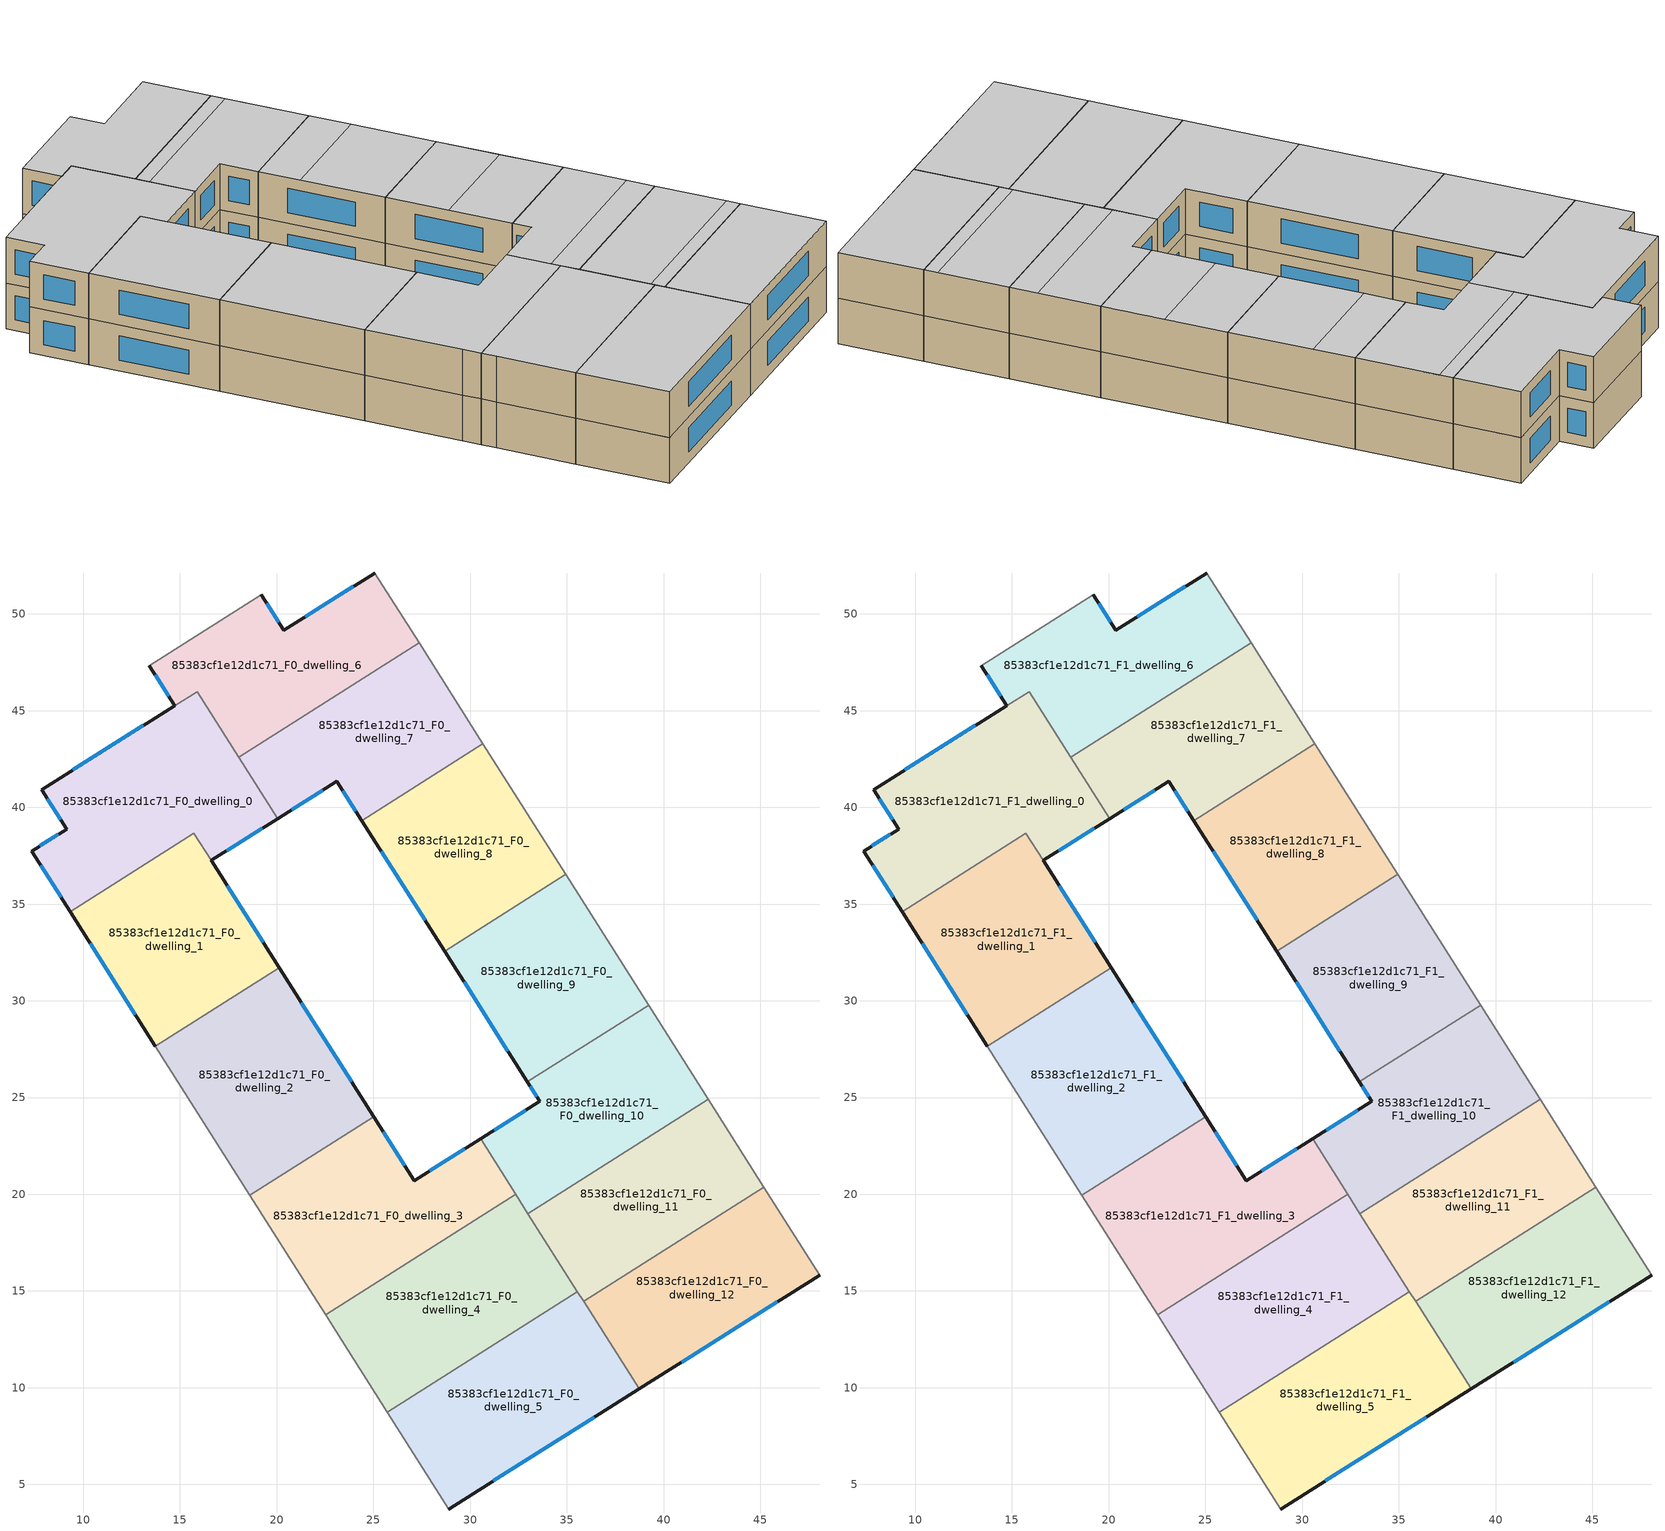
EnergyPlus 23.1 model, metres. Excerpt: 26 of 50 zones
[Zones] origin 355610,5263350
85383cf1e12d1c71_F0_dwelling_0
 floor ground (EU_floor_Construction): 15.89,45.98 20.05,39.42 16.61,37.26 15.72,38.67 9.32,34.62 7.33,37.74 9.14,38.88 7.84,40.92 14.72,45.25 z0
 wall outside (EU_wall_Construction): 14.72,45.25 7.84,40.92 9.14,38.88 7.33,37.74 9.32,34.62 / 16.61,37.26 20.05,39.42 z0:3
 wall to 85383cf1e12d1c71_F0_dwelling_6 (EU_wall_Construction): 15.88,45.98 14.72,45.26 / 18.04,42.59 15.89,45.98 z0:3
 wall to 85383cf1e12d1c71_F0_dwelling_1 (EU_wall_Construction): 15.72,38.67 16.61,37.26 / 9.32,34.62 15.71,38.67 z0:3
 wall to 85383cf1e12d1c71_F0_dwelling_7 (EU_wall_Construction): 20.05,39.42 18.04,42.59 z0:3
 window (EU_Window_Construction): 8.15,40.44 8.84,39.36 / 13.1,44.24 9.46,41.94 / 17.42,37.77 19.24,38.91 / 7.8,37.01 8.85,35.35 / 8.72,38.61 7.76,38.01 z0.7:2.3
85383cf1e12d1c71_F0_dwelling_1
 floor ground (EU_floor_Construction): 15.71,38.67 20.13,31.72 13.72,27.66 9.32,34.62 z0
 wall outside (EU_wall_Construction): 9.32,34.62 13.72,27.66 / 20.13,31.72 16.61,37.26 z0:3
 wall to 85383cf1e12d1c71_F0_dwelling_2 (EU_wall_Construction): 13.72,27.66 20.13,31.72 z0:3
 window (EU_Window_Construction): 10.35,32.98 12.69,29.29 / 19.3,33.02 17.44,35.96 z0.7:2.3
85383cf1e12d1c71_F0_dwelling_10
 floor ground (EU_floor_Construction): 39.23,29.78 42.31,24.91 32.99,19 30.54,22.87 33.6,24.8 32.96,25.81 z0
 wall outside (EU_wall_Construction): 32.96,25.81 33.6,24.8 30.54,22.87 z0:3
 wall to 85383cf1e12d1c71_F0_dwelling_9 (EU_wall_Construction): 39.23,29.78 32.96,25.81 z0:3
 wall adiabatic (EU_wall_Construction): 42.31,24.91 39.23,29.78 z0:3
 wall to 85383cf1e12d1c71_F0_dwelling_11 (EU_wall_Construction): 32.99,19 42.31,24.91 z0:3
 wall to 85383cf1e12d1c71_F0_dwelling_3 (EU_wall_Construction): 30.54,22.87 32.36,20 z0:3
 wall to 85383cf1e12d1c71_F0_dwelling_4 (EU_wall_Construction): 32.36,20 32.99,19 z0:3
 window (EU_Window_Construction): 32.88,24.34 31.26,23.32 / 33.11,25.57 33.45,25.04 z0.7:2.3
85383cf1e12d1c71_F0_dwelling_11
 floor ground (EU_floor_Construction): 42.31,24.91 45.19,20.37 35.86,14.46 32.99,19 z0
 wall adiabatic (EU_wall_Construction): 45.19,20.37 42.31,24.91 z0:3
 wall to 85383cf1e12d1c71_F0_dwelling_12 (EU_wall_Construction): 35.86,14.46 45.19,20.37 z0:3
 wall to 85383cf1e12d1c71_F0_dwelling_4 (EU_wall_Construction): 32.99,19 35.54,14.97 z0:3
 wall to 85383cf1e12d1c71_F0_dwelling_5 (EU_wall_Construction): 35.54,14.97 35.86,14.46 z0:3
85383cf1e12d1c71_F0_dwelling_12
 floor ground (EU_floor_Construction): 45.19,20.37 48.08,15.82 38.73,9.93 35.86,14.46 z0
 wall outside (EU_wall_Construction): 38.73,9.93 48.08,15.82 z0:3
 wall adiabatic (EU_wall_Construction): 48.08,15.82 45.19,20.37 z0:3
 wall to 85383cf1e12d1c71_F0_dwelling_5 (EU_wall_Construction): 35.86,14.46 38.73,9.93 z0:3
 window (EU_Window_Construction): 40.93,11.32 45.88,14.44 z0.7:2.3
85383cf1e12d1c71_F0_dwelling_2
 floor ground (EU_floor_Construction): 20.13,31.72 25.02,24 18.61,19.94 13.72,27.66 z0
 wall outside (EU_wall_Construction): 25.02,24 20.13,31.72 z0:3
 wall to 85383cf1e12d1c71_F0_dwelling_3 (EU_wall_Construction): 18.61,19.94 25.02,24 z0:3
 wall adiabatic (EU_wall_Construction): 13.72,27.66 18.61,19.94 z0:3
 window (EU_Window_Construction): 23.87,25.81 21.27,29.91 z0.7:2.3
85383cf1e12d1c71_F0_dwelling_3
 floor ground (EU_floor_Construction): 30.54,22.87 32.36,20 22.53,13.77 21.89,14.78 18.61,19.94 25.02,24 27.11,20.71 z0
 wall outside (EU_wall_Construction): 30.54,22.87 27.11,20.71 25.02,24 z0:3
 wall to 85383cf1e12d1c71_F0_dwelling_4 (EU_wall_Construction): 22.53,13.77 32.36,20 z0:3
 wall adiabatic (EU_wall_Construction): 18.61,19.94 21.89,14.78 22.53,13.77 z0:3
 window (EU_Window_Construction): 29.73,22.36 27.91,21.22 / 26.62,21.48 25.51,23.23 z0.7:2.3
85383cf1e12d1c71_F0_dwelling_4
 floor ground (EU_floor_Construction): 32.36,20 35.54,14.97 25.71,8.74 23.05,12.94 22.53,13.77 z0
 wall adiabatic (EU_wall_Construction): 22.53,13.77 23.05,12.94 25.71,8.74 z0:3
 wall to 85383cf1e12d1c71_F0_dwelling_5 (EU_wall_Construction): 25.71,8.74 35.54,14.97 z0:3
85383cf1e12d1c71_F0_dwelling_5
 floor ground (EU_floor_Construction): 35.54,14.97 38.73,9.93 28.89,3.73 25.71,8.74 z0
 wall outside (EU_wall_Construction): 28.89,3.73 38.73,9.93 z0:3
 wall adiabatic (EU_wall_Construction): 25.71,8.74 28.89,3.73 z0:3
 window (EU_Window_Construction): 31.2,5.19 36.42,8.48 z0.7:2.3
85383cf1e12d1c71_F0_dwelling_6
 floor ground (EU_floor_Construction): 25.07,52.12 27.36,48.5 18.04,42.59 15.88,45.99 14.72,45.26 13.4,47.33 19.2,50.98 20.37,49.15 z0
 wall outside (EU_wall_Construction): 25.07,52.12 20.37,49.15 19.2,50.98 / 13.4,47.33 14.72,45.26 z0:3
 wall adiabatic (EU_wall_Construction): 27.36,48.5 25.07,52.12 / 19.2,50.98 13.4,47.33 z0:3
 wall to 85383cf1e12d1c71_F0_dwelling_7 (EU_wall_Construction): 18.04,42.59 27.36,48.5 z0:3
 window (EU_Window_Construction): 20.1,49.58 19.48,50.55 / 23.97,51.42 21.48,49.85 / 13.71,46.85 14.41,45.74 z0.7:2.3
85383cf1e12d1c71_F0_dwelling_7
 floor ground (EU_floor_Construction): 27.36,48.5 30.66,43.3 24.39,39.32 23.11,41.35 20.05,39.42 18.04,42.59 z0
 wall outside (EU_wall_Construction): 20.05,39.42 23.11,41.35 24.39,39.32 z0:3
 wall adiabatic (EU_wall_Construction): 30.66,43.3 27.36,48.5 z0:3
 wall to 85383cf1e12d1c71_F0_dwelling_8 (EU_wall_Construction): 24.39,39.32 30.66,43.3 z0:3
 window (EU_Window_Construction): 20.77,39.87 22.39,40.89 / 23.41,40.87 24.09,39.8 z0.7:2.3
85383cf1e12d1c71_F0_dwelling_8
 floor ground (EU_floor_Construction): 30.66,43.3 34.94,36.54 28.68,32.57 24.39,39.32 z0
 wall outside (EU_wall_Construction): 24.39,39.32 28.68,32.57 z0:3
 wall adiabatic (EU_wall_Construction): 34.94,36.54 30.66,43.3 z0:3
 wall to 85383cf1e12d1c71_F0_dwelling_9 (EU_wall_Construction): 28.68,32.57 34.94,36.54 z0:3
 window (EU_Window_Construction): 25.4,37.74 27.67,34.15 z0.7:2.3
85383cf1e12d1c71_F0_dwelling_9
 floor ground (EU_floor_Construction): 34.94,36.54 39.23,29.78 32.96,25.81 28.68,32.57 z0
 wall outside (EU_wall_Construction): 28.68,32.57 32.96,25.81 z0:3
 wall adiabatic (EU_wall_Construction): 39.23,29.78 34.94,36.54 z0:3
 window (EU_Window_Construction): 29.68,30.98 31.95,27.4 z0.7:2.3
85383cf1e12d1c71_F1_dwelling_0
 floor to 85383cf1e12d1c71_F0_dwelling_0 (EU_floor_Construction): 15.89,45.98 20.05,39.42 16.61,37.26 15.72,38.67 9.32,34.62 7.33,37.74 9.14,38.88 7.84,40.92 14.72,45.26 z3
 wall outside (EU_wall_Construction): 14.72,45.25 7.84,40.92 9.14,38.88 7.33,37.74 9.32,34.62 / 16.61,37.26 20.05,39.42 z3:6
 wall to 85383cf1e12d1c71_F1_dwelling_6 (EU_wall_Construction): 15.88,45.98 14.72,45.26 / 18.04,42.59 15.89,45.98 z3:6
 wall to 85383cf1e12d1c71_F1_dwelling_1 (EU_wall_Construction): 15.72,38.67 16.61,37.26 / 9.32,34.62 15.71,38.67 z3:6
 wall to 85383cf1e12d1c71_F1_dwelling_7 (EU_wall_Construction): 20.05,39.42 18.04,42.59 z3:6
 window (EU_Window_Construction): 8.15,40.44 8.84,39.36 / 13.1,44.24 9.46,41.94 / 17.42,37.77 19.24,38.91 / 7.8,37.01 8.85,35.35 / 8.72,38.61 7.76,38.01 z3.7:5.3
 ceiling to 85383cf1e12d1c71_F2_dwelling_0 (EU_floor_Construction): 16.61,37.26 20.05,39.42 15.89,45.98 14.72,45.26 7.84,40.92 9.14,38.88 7.33,37.74 9.32,34.62 15.72,38.67 z6
85383cf1e12d1c71_F1_dwelling_1
 floor to 85383cf1e12d1c71_F0_dwelling_1 (EU_floor_Construction): 15.71,38.67 20.13,31.72 13.72,27.66 9.32,34.62 z3
 wall outside (EU_wall_Construction): 9.32,34.62 13.72,27.66 / 20.13,31.72 16.61,37.26 z3:6
 wall to 85383cf1e12d1c71_F1_dwelling_2 (EU_wall_Construction): 13.72,27.66 20.13,31.72 z3:6
 window (EU_Window_Construction): 10.35,32.98 12.69,29.29 / 19.3,33.02 17.44,35.96 z3.7:5.3
 ceiling to 85383cf1e12d1c71_F2_dwelling_1 (EU_floor_Construction): 20.13,31.72 15.71,38.67 9.32,34.62 13.72,27.66 z6
85383cf1e12d1c71_F1_dwelling_10
 floor to 85383cf1e12d1c71_F0_dwelling_10 (EU_floor_Construction): 39.23,29.78 42.31,24.91 32.99,19 30.54,22.87 33.6,24.8 32.96,25.81 z3
 wall outside (EU_wall_Construction): 32.96,25.81 33.6,24.8 30.54,22.87 z3:6
 wall to 85383cf1e12d1c71_F1_dwelling_9 (EU_wall_Construction): 39.23,29.78 32.96,25.81 z3:6
 wall adiabatic (EU_wall_Construction): 42.31,24.91 39.23,29.78 z3:6
 wall to 85383cf1e12d1c71_F1_dwelling_11 (EU_wall_Construction): 32.99,19 42.31,24.91 z3:6
 wall to 85383cf1e12d1c71_F1_dwelling_3 (EU_wall_Construction): 30.54,22.87 32.36,20 z3:6
 wall to 85383cf1e12d1c71_F1_dwelling_4 (EU_wall_Construction): 32.36,20 32.99,19 z3:6
 window (EU_Window_Construction): 32.88,24.34 31.26,23.32 / 33.11,25.57 33.45,25.04 z3.7:5.3
 ceiling to 85383cf1e12d1c71_F2_dwelling_9 (EU_floor_Construction): 41.35,26.43 39.23,29.78 32.96,25.81 33.6,24.8 30.54,22.87 32.03,20.51 z6
 ceiling to 85383cf1e12d1c71_F2_dwelling_10 (EU_floor_Construction): 42.31,24.91 41.35,26.43 32.03,20.51 32.99,19 z6
85383cf1e12d1c71_F1_dwelling_11
 floor to 85383cf1e12d1c71_F0_dwelling_11 (EU_floor_Construction): 42.31,24.91 45.19,20.37 35.86,14.46 32.99,19 z3
 wall adiabatic (EU_wall_Construction): 45.19,20.37 42.31,24.91 z3:6
 wall to 85383cf1e12d1c71_F1_dwelling_12 (EU_wall_Construction): 35.86,14.46 45.19,20.37 z3:6
 wall to 85383cf1e12d1c71_F1_dwelling_4 (EU_wall_Construction): 32.99,19 35.54,14.97 z3:6
 wall to 85383cf1e12d1c71_F1_dwelling_5 (EU_wall_Construction): 35.54,14.97 35.86,14.46 z3:6
 ceiling to 85383cf1e12d1c71_F2_dwelling_10 (EU_floor_Construction): 44.71,21.13 42.31,24.91 32.99,19 35.38,15.22 z6
 ceiling to 85383cf1e12d1c71_F2_dwelling_11 (EU_floor_Construction): 45.19,20.37 44.71,21.13 35.38,15.22 35.86,14.46 z6
85383cf1e12d1c71_F1_dwelling_12
 floor to 85383cf1e12d1c71_F0_dwelling_12 (EU_floor_Construction): 45.19,20.37 48.08,15.82 38.73,9.93 35.86,14.46 z3
 wall outside (EU_wall_Construction): 38.73,9.93 48.08,15.82 z3:6
 wall adiabatic (EU_wall_Construction): 48.08,15.82 45.19,20.37 z3:6
 wall to 85383cf1e12d1c71_F1_dwelling_5 (EU_wall_Construction): 35.86,14.46 38.73,9.93 z3:6
 window (EU_Window_Construction): 40.93,11.32 45.88,14.44 z3.7:5.3
 ceiling to 85383cf1e12d1c71_F2_dwelling_11 (EU_floor_Construction): 48.08,15.82 45.19,20.37 35.86,14.46 38.73,9.93 z6
85383cf1e12d1c71_F1_dwelling_2
 floor to 85383cf1e12d1c71_F0_dwelling_2 (EU_floor_Construction): 20.13,31.72 25.02,24 18.61,19.94 13.72,27.66 z3
 wall outside (EU_wall_Construction): 25.02,24 20.13,31.72 z3:6
 wall to 85383cf1e12d1c71_F1_dwelling_3 (EU_wall_Construction): 18.61,19.94 25.02,24 z3:6
 wall adiabatic (EU_wall_Construction): 13.72,27.66 18.61,19.94 z3:6
 window (EU_Window_Construction): 23.87,25.81 21.27,29.91 z3.7:5.3
 ceiling to 85383cf1e12d1c71_F2_dwelling_2 (EU_floor_Construction): 25.02,24 20.13,31.72 13.72,27.66 18.61,19.94 z6
85383cf1e12d1c71_F1_dwelling_3
 floor to 85383cf1e12d1c71_F0_dwelling_3 (EU_floor_Construction): 30.54,22.87 32.36,20 22.53,13.77 21.89,14.78 18.61,19.94 25.02,24 27.11,20.71 z3
 wall outside (EU_wall_Construction): 30.54,22.87 27.11,20.71 25.02,24 z3:6
 wall to 85383cf1e12d1c71_F1_dwelling_4 (EU_wall_Construction): 22.53,13.77 32.36,20 z3:6
 wall adiabatic (EU_wall_Construction): 18.61,19.94 21.89,14.78 22.53,13.77 z3:6
 window (EU_Window_Construction): 29.73,22.36 27.91,21.22 / 26.62,21.48 25.51,23.23 z3.7:5.3
 ceiling to 85383cf1e12d1c71_F2_dwelling_3 (EU_floor_Construction): 32.36,20 30.54,22.87 27.11,20.71 25.02,24 18.61,19.94 21.89,14.78 22.53,13.77 z6
85383cf1e12d1c71_F1_dwelling_4
 floor to 85383cf1e12d1c71_F0_dwelling_4 (EU_floor_Construction): 32.36,20 35.54,14.97 25.71,8.74 23.05,12.94 22.53,13.77 z3
 wall adiabatic (EU_wall_Construction): 22.53,13.77 23.05,12.94 25.71,8.74 z3:6
 wall to 85383cf1e12d1c71_F1_dwelling_5 (EU_wall_Construction): 25.71,8.74 35.54,14.97 z3:6
 ceiling to 85383cf1e12d1c71_F2_dwelling_4 (EU_floor_Construction): 35.54,14.97 32.36,20 22.53,13.77 23.05,12.94 25.71,8.74 z6
85383cf1e12d1c71_F1_dwelling_5
 floor to 85383cf1e12d1c71_F0_dwelling_5 (EU_floor_Construction): 35.54,14.97 38.73,9.93 28.89,3.73 25.71,8.74 z3
 wall outside (EU_wall_Construction): 28.89,3.73 38.73,9.93 z3:6
 wall adiabatic (EU_wall_Construction): 25.71,8.74 28.89,3.73 z3:6
 window (EU_Window_Construction): 31.2,5.19 36.42,8.48 z3.7:5.3
 ceiling to 85383cf1e12d1c71_F2_dwelling_5 (EU_floor_Construction): 38.73,9.93 35.54,14.97 25.71,8.74 28.89,3.73 z6
85383cf1e12d1c71_F1_dwelling_6
 floor to 85383cf1e12d1c71_F0_dwelling_6 (EU_floor_Construction): 25.07,52.12 27.36,48.5 18.04,42.59 15.88,45.99 14.72,45.26 13.4,47.33 19.2,50.98 20.37,49.15 z3
 wall outside (EU_wall_Construction): 25.07,52.12 20.37,49.15 19.2,50.98 / 13.4,47.33 14.72,45.26 z3:6
 wall adiabatic (EU_wall_Construction): 27.36,48.5 25.07,52.12 / 19.2,50.98 13.4,47.33 z3:6
 wall to 85383cf1e12d1c71_F1_dwelling_7 (EU_wall_Construction): 18.04,42.59 27.36,48.5 z3:6
 window (EU_Window_Construction): 20.1,49.58 19.48,50.55 / 23.97,51.42 21.48,49.85 / 13.71,46.85 14.41,45.74 z3.7:5.3
 ceiling to 85383cf1e12d1c71_F2_dwelling_6 (EU_floor_Construction): 27.36,48.5 25.07,52.12 20.37,49.15 19.2,50.98 13.4,47.33 14.72,45.26 15.88,45.99 18.04,42.59 z6
85383cf1e12d1c71_F1_dwelling_7
 floor to 85383cf1e12d1c71_F0_dwelling_7 (EU_floor_Construction): 27.36,48.5 30.66,43.3 24.39,39.32 23.11,41.35 20.05,39.42 18.04,42.59 z3
 wall outside (EU_wall_Construction): 20.05,39.42 23.11,41.35 24.39,39.32 z3:6
 wall adiabatic (EU_wall_Construction): 30.66,43.3 27.36,48.5 z3:6
 wall to 85383cf1e12d1c71_F1_dwelling_8 (EU_wall_Construction): 24.39,39.32 30.66,43.3 z3:6
 window (EU_Window_Construction): 20.77,39.87 22.39,40.89 / 23.41,40.87 24.09,39.8 z3.7:5.3
 ceiling to 85383cf1e12d1c71_F2_dwelling_7 (EU_floor_Construction): 30.66,43.3 27.84,47.74 18.52,41.83 20.05,39.42 23.11,41.35 24.39,39.32 z6
 ceiling to 85383cf1e12d1c71_F2_dwelling_6 (EU_floor_Construction): 27.84,47.74 27.36,48.5 18.04,42.59 18.52,41.83 z6
85383cf1e12d1c71_F1_dwelling_8
 floor to 85383cf1e12d1c71_F0_dwelling_8 (EU_floor_Construction): 30.66,43.3 34.94,36.54 28.68,32.57 24.39,39.32 z3
 wall outside (EU_wall_Construction): 24.39,39.32 28.68,32.57 z3:6
 wall adiabatic (EU_wall_Construction): 34.94,36.54 30.66,43.3 z3:6
 wall to 85383cf1e12d1c71_F1_dwelling_9 (EU_wall_Construction): 28.68,32.57 34.94,36.54 z3:6
 window (EU_Window_Construction): 25.4,37.74 27.67,34.15 z3.7:5.3
 ceiling adiabatic (EU_roof_Construction): 34.94,36.54 32.09,41.04 25.82,37.07 28.68,32.57 z6
 ceiling to 85383cf1e12d1c71_F2_dwelling_7 (EU_floor_Construction): 32.09,41.04 30.66,43.3 24.39,39.32 25.82,37.07 z6
85383cf1e12d1c71_F1_dwelling_9
 floor to 85383cf1e12d1c71_F0_dwelling_9 (EU_floor_Construction): 34.94,36.54 39.23,29.78 32.96,25.81 28.68,32.57 z3
 wall outside (EU_wall_Construction): 28.68,32.57 32.96,25.81 z3:6
 wall adiabatic (EU_wall_Construction): 39.23,29.78 34.94,36.54 z3:6
 window (EU_Window_Construction): 29.68,30.98 31.95,27.4 z3.7:5.3
 ceiling to 85383cf1e12d1c71_F2_dwelling_9 (EU_floor_Construction): 39.23,29.78 37.08,33.16 30.82,29.19 32.96,25.81 z6
 ceiling to 85383cf1e12d1c71_F2_dwelling_8 (EU_floor_Construction): 37.08,33.16 34.94,36.54 28.68,32.57 30.82,29.19 z6
[Building]
EU S2 Campaign: North Axis=0; Terrain=City; Solar Distribution=FullExterior
[Site:Location]
Budapest.Ferenc.Liszt.Intl.AP: Latitude=47.437; Longitude=19.256; Time Zone=1; Elevation=185
[SizingPeriod:WeatherFileDays]
AnnualSizingPeriod: Begin Month=1; Begin Day of Month=1; End Month=12; End Day of Month=31; Day of Week for Start Day=Monday; Use Weather File Daylight Saving Period=No; Use Weather File Rain and Snow Indicators=No
[MATERIAL]
EU_InternalMass_Material: Roughness=MediumRough; Thickness=0.1; Conductivity=1; Density=1800; Specific Heat=900; Thermal Absorptance=0.9; Solar Absorptance=0.7; Visible Absorptance=0.7
[MATERIAL:NOMASS] Roughness=MediumRough; Thermal Absorptance=0.9; Solar Absorptance=0.7; Visible Absorptance=0.7
Name | Thermal Resistance
EU_wall_NoMass | 0.832559
EU_roof_NoMass | 1.39638
EU_floor_NoMass | 0.872794
[WINDOWMATERIAL:SIMPLEGLAZINGSYSTEM]
EU_Window_SimpleGlazing: UFactor=2.79869; Solar Heat Gain Coefficient=0.75; Visible Transmittance=0.75
[CONSTRUCTION]
EU_wall_Construction: EU_wall_NoMass
EU_roof_Construction: EU_roof_NoMass
EU_floor_Construction: EU_floor_NoMass
EU_Window_Construction: EU_Window_SimpleGlazing
EU_InternalMass_Construction: EU_InternalMass_Material
[ZONE] Type=1; Multiplier=1; Ceiling Height=autocalculate; Floor Area=autocalculate; Part of Total Floor Area=Yes
Name | Volume
85383cf1e12d1c71_F0_dwelling_0 | 218.035
85383cf1e12d1c71_F1_dwelling_0 | 218.041
85383cf1e12d1c71_F0_dwelling_1; 85383cf1e12d1c71_F1_dwelling_1 | 187.166
85383cf1e12d1c71_F0_dwelling_10; 85383cf1e12d1c71_F1_dwelling_10 | 178.03
85383cf1e12d1c71_F0_dwelling_11; 85383cf1e12d1c71_F1_dwelling_11 | 178.051
85383cf1e12d1c71_F0_dwelling_12; 85383cf1e12d1c71_F1_dwelling_12 | 178.031
85383cf1e12d1c71_F0_dwelling_2; 85383cf1e12d1c71_F1_dwelling_2 | 207.717
85383cf1e12d1c71_F0_dwelling_3; 85383cf1e12d1c71_F1_dwelling_3 | 207.707
85383cf1e12d1c71_F0_dwelling_4; 85383cf1e12d1c71_F1_dwelling_4 | 207.715
85383cf1e12d1c71_F0_dwelling_5; 85383cf1e12d1c71_F1_dwelling_5 | 207.719
85383cf1e12d1c71_F0_dwelling_6; 85383cf1e12d1c71_F1_dwelling_6 | 188.18
85383cf1e12d1c71_F0_dwelling_7; 85383cf1e12d1c71_F1_dwelling_7 | 178.035
85383cf1e12d1c71_F0_dwelling_8; 85383cf1e12d1c71_F1_dwelling_8 | 178.059
85383cf1e12d1c71_F0_dwelling_9; 85383cf1e12d1c71_F1_dwelling_9 | 178.056
[INTERNALMASS] Construction=EU_InternalMass_Construction
Name | Zone or ZoneList | Surface Area
85383cf1e12d1c71_F0_dwelling_0_EU_InternalMass | 85383cf1e12d1c71_F0_dwelling_0 | 72.6815
85383cf1e12d1c71_F0_dwelling_1_EU_InternalMass | 85383cf1e12d1c71_F0_dwelling_1 | 62.4118
85383cf1e12d1c71_F0_dwelling_2_EU_InternalMass | 85383cf1e12d1c71_F0_dwelling_2 | 69.2391
85383cf1e12d1c71_F0_dwelling_3_EU_InternalMass | 85383cf1e12d1c71_F0_dwelling_3 | 69.2359
85383cf1e12d1c71_F0_dwelling_4_EU_InternalMass | 85383cf1e12d1c71_F0_dwelling_4 | 69.2384
85383cf1e12d1c71_F0_dwelling_5_EU_InternalMass | 85383cf1e12d1c71_F0_dwelling_5 | 69.2394
85383cf1e12d1c71_F0_dwelling_6_EU_InternalMass | 85383cf1e12d1c71_F0_dwelling_6 | 62.7293
85383cf1e12d1c71_F0_dwelling_7_EU_InternalMass | 85383cf1e12d1c71_F0_dwelling_7 | 59.3449
85383cf1e12d1c71_F0_dwelling_8_EU_InternalMass | 85383cf1e12d1c71_F0_dwelling_8 | 59.3531
85383cf1e12d1c71_F0_dwelling_9_EU_InternalMass | 85383cf1e12d1c71_F0_dwelling_9 | 59.3519
85383cf1e12d1c71_F0_dwelling_10_EU_InternalMass | 85383cf1e12d1c71_F0_dwelling_10 | 59.3432
85383cf1e12d1c71_F0_dwelling_11_EU_InternalMass | 85383cf1e12d1c71_F0_dwelling_11 | 59.3505
85383cf1e12d1c71_F0_dwelling_12_EU_InternalMass | 85383cf1e12d1c71_F0_dwelling_12 | 59.3437
85383cf1e12d1c71_F1_dwelling_0_EU_InternalMass | 85383cf1e12d1c71_F1_dwelling_0 | 72.6815
85383cf1e12d1c71_F1_dwelling_1_EU_InternalMass | 85383cf1e12d1c71_F1_dwelling_1 | 62.4118
85383cf1e12d1c71_F1_dwelling_2_EU_InternalMass | 85383cf1e12d1c71_F1_dwelling_2 | 69.2391
85383cf1e12d1c71_F1_dwelling_3_EU_InternalMass | 85383cf1e12d1c71_F1_dwelling_3 | 69.2359
85383cf1e12d1c71_F1_dwelling_4_EU_InternalMass | 85383cf1e12d1c71_F1_dwelling_4 | 69.2384
85383cf1e12d1c71_F1_dwelling_5_EU_InternalMass | 85383cf1e12d1c71_F1_dwelling_5 | 69.2394
85383cf1e12d1c71_F1_dwelling_6_EU_InternalMass | 85383cf1e12d1c71_F1_dwelling_6 | 62.7293
85383cf1e12d1c71_F1_dwelling_7_EU_InternalMass | 85383cf1e12d1c71_F1_dwelling_7 | 59.3449
85383cf1e12d1c71_F1_dwelling_8_EU_InternalMass | 85383cf1e12d1c71_F1_dwelling_8 | 59.3531
85383cf1e12d1c71_F1_dwelling_9_EU_InternalMass | 85383cf1e12d1c71_F1_dwelling_9 | 59.3519
85383cf1e12d1c71_F1_dwelling_10_EU_InternalMass | 85383cf1e12d1c71_F1_dwelling_10 | 59.3432
85383cf1e12d1c71_F1_dwelling_11_EU_InternalMass | 85383cf1e12d1c71_F1_dwelling_11 | 59.3505
85383cf1e12d1c71_F1_dwelling_12_EU_InternalMass | 85383cf1e12d1c71_F1_dwelling_12 | 59.3437
[OTHEREQUIPMENT] Fuel Type=Electricity; Design Level Calculation Method=Watts/Area; Power per Zone Floor Area=1; Fraction Latent=0; Fraction Radiant=0; Fraction Lost=0; Carbon Dioxide Generation Rate=0; EndUse Subcategory=EU_Step8_InternalGains
Name | Zone or ZoneList or Space or SpaceList | Schedule
EU_Step8_InternalGain_85383cf1e12d1c71_F0_dwelling_0_f000 | 85383cf1e12d1c71_F0_dwelling_0 | EU_Step8_GainSchedule_85383cf1e12d1c71_F0_dwelling_0_f000
EU_Step8_InternalGain_85383cf1e12d1c71_F0_dwelling_1_f000 | 85383cf1e12d1c71_F0_dwelling_1 | EU_Step8_GainSchedule_85383cf1e12d1c71_F0_dwelling_1_f000
EU_Step8_InternalGain_85383cf1e12d1c71_F0_dwelling_2_f000 | 85383cf1e12d1c71_F0_dwelling_2 | EU_Step8_GainSchedule_85383cf1e12d1c71_F0_dwelling_2_f000
EU_Step8_InternalGain_85383cf1e12d1c71_F0_dwelling_3_f000 | 85383cf1e12d1c71_F0_dwelling_3 | EU_Step8_GainSchedule_85383cf1e12d1c71_F0_dwelling_3_f000
EU_Step8_InternalGain_85383cf1e12d1c71_F0_dwelling_4_f000 | 85383cf1e12d1c71_F0_dwelling_4 | EU_Step8_GainSchedule_85383cf1e12d1c71_F0_dwelling_4_f000
EU_Step8_InternalGain_85383cf1e12d1c71_F0_dwelling_5_f000 | 85383cf1e12d1c71_F0_dwelling_5 | EU_Step8_GainSchedule_85383cf1e12d1c71_F0_dwelling_5_f000
EU_Step8_InternalGain_85383cf1e12d1c71_F0_dwelling_6_f000 | 85383cf1e12d1c71_F0_dwelling_6 | EU_Step8_GainSchedule_85383cf1e12d1c71_F0_dwelling_6_f000
EU_Step8_InternalGain_85383cf1e12d1c71_F0_dwelling_7_f000 | 85383cf1e12d1c71_F0_dwelling_7 | EU_Step8_GainSchedule_85383cf1e12d1c71_F0_dwelling_7_f000
EU_Step8_InternalGain_85383cf1e12d1c71_F0_dwelling_8_f000 | 85383cf1e12d1c71_F0_dwelling_8 | EU_Step8_GainSchedule_85383cf1e12d1c71_F0_dwelling_8_f000
EU_Step8_InternalGain_85383cf1e12d1c71_F0_dwelling_9_f000 | 85383cf1e12d1c71_F0_dwelling_9 | EU_Step8_GainSchedule_85383cf1e12d1c71_F0_dwelling_9_f000
EU_Step8_InternalGain_85383cf1e12d1c71_F0_dwelling_10_f000 | 85383cf1e12d1c71_F0_dwelling_10 | EU_Step8_GainSchedule_85383cf1e12d1c71_F0_dwelling_10_f000
EU_Step8_InternalGain_85383cf1e12d1c71_F0_dwelling_11_f000 | 85383cf1e12d1c71_F0_dwelling_11 | EU_Step8_GainSchedule_85383cf1e12d1c71_F0_dwelling_11_f000
EU_Step8_InternalGain_85383cf1e12d1c71_F0_dwelling_12_f000 | 85383cf1e12d1c71_F0_dwelling_12 | EU_Step8_GainSchedule_85383cf1e12d1c71_F0_dwelling_12_f000
EU_Step8_InternalGain_85383cf1e12d1c71_F1_dwelling_0_f000 | 85383cf1e12d1c71_F1_dwelling_0 | EU_Step8_GainSchedule_85383cf1e12d1c71_F1_dwelling_0_f000
EU_Step8_InternalGain_85383cf1e12d1c71_F1_dwelling_1_f000 | 85383cf1e12d1c71_F1_dwelling_1 | EU_Step8_GainSchedule_85383cf1e12d1c71_F1_dwelling_1_f000
EU_Step8_InternalGain_85383cf1e12d1c71_F1_dwelling_2_f000 | 85383cf1e12d1c71_F1_dwelling_2 | EU_Step8_GainSchedule_85383cf1e12d1c71_F1_dwelling_2_f000
EU_Step8_InternalGain_85383cf1e12d1c71_F1_dwelling_3_f000 | 85383cf1e12d1c71_F1_dwelling_3 | EU_Step8_GainSchedule_85383cf1e12d1c71_F1_dwelling_3_f000
EU_Step8_InternalGain_85383cf1e12d1c71_F1_dwelling_4_f000 | 85383cf1e12d1c71_F1_dwelling_4 | EU_Step8_GainSchedule_85383cf1e12d1c71_F1_dwelling_4_f000
EU_Step8_InternalGain_85383cf1e12d1c71_F1_dwelling_5_f000 | 85383cf1e12d1c71_F1_dwelling_5 | EU_Step8_GainSchedule_85383cf1e12d1c71_F1_dwelling_5_f000
EU_Step8_InternalGain_85383cf1e12d1c71_F1_dwelling_6_f000 | 85383cf1e12d1c71_F1_dwelling_6 | EU_Step8_GainSchedule_85383cf1e12d1c71_F1_dwelling_6_f000
EU_Step8_InternalGain_85383cf1e12d1c71_F1_dwelling_7_f000 | 85383cf1e12d1c71_F1_dwelling_7 | EU_Step8_GainSchedule_85383cf1e12d1c71_F1_dwelling_7_f000
EU_Step8_InternalGain_85383cf1e12d1c71_F1_dwelling_8_f000 | 85383cf1e12d1c71_F1_dwelling_8 | EU_Step8_GainSchedule_85383cf1e12d1c71_F1_dwelling_8_f000
EU_Step8_InternalGain_85383cf1e12d1c71_F1_dwelling_9_f000 | 85383cf1e12d1c71_F1_dwelling_9 | EU_Step8_GainSchedule_85383cf1e12d1c71_F1_dwelling_9_f000
EU_Step8_InternalGain_85383cf1e12d1c71_F1_dwelling_10_f000 | 85383cf1e12d1c71_F1_dwelling_10 | EU_Step8_GainSchedule_85383cf1e12d1c71_F1_dwelling_10_f000
EU_Step8_InternalGain_85383cf1e12d1c71_F1_dwelling_11_f000 | 85383cf1e12d1c71_F1_dwelling_11 | EU_Step8_GainSchedule_85383cf1e12d1c71_F1_dwelling_11_f000
EU_Step8_InternalGain_85383cf1e12d1c71_F1_dwelling_12_f000 | 85383cf1e12d1c71_F1_dwelling_12 | EU_Step8_GainSchedule_85383cf1e12d1c71_F1_dwelling_12_f000
[ZONEVENTILATION:DESIGNFLOWRATE] Schedule=EU_AlwaysOn; Design Flow Rate Calculation Method=AirChanges/Hour; Air Changes per Hour=0.475469; Ventilation Type=Natural; Fan Pressure Rise=0; Fan Total Efficiency=1; Constant Term Coefficient=1; Temperature Term Coefficient=0; Velocity Term Coefficient=0; Velocity Squared Term Coefficient=0; Minimum Indoor Temperature=-100; Maximum Indoor Temperature=100; Delta Temperature=-100; Minimum Outdoor Temperature=-100; Maximum Outdoor Temperature=100; Maximum Wind Speed=40
Name | Zone or ZoneList or Space or SpaceList
EU_ConstantAir_85383cf1e12d1c71_F0_dwelling_0 | 85383cf1e12d1c71_F0_dwelling_0
EU_ConstantAir_85383cf1e12d1c71_F0_dwelling_1 | 85383cf1e12d1c71_F0_dwelling_1
EU_ConstantAir_85383cf1e12d1c71_F0_dwelling_2 | 85383cf1e12d1c71_F0_dwelling_2
EU_ConstantAir_85383cf1e12d1c71_F0_dwelling_3 | 85383cf1e12d1c71_F0_dwelling_3
EU_ConstantAir_85383cf1e12d1c71_F0_dwelling_4 | 85383cf1e12d1c71_F0_dwelling_4
EU_ConstantAir_85383cf1e12d1c71_F0_dwelling_5 | 85383cf1e12d1c71_F0_dwelling_5
EU_ConstantAir_85383cf1e12d1c71_F0_dwelling_6 | 85383cf1e12d1c71_F0_dwelling_6
EU_ConstantAir_85383cf1e12d1c71_F0_dwelling_7 | 85383cf1e12d1c71_F0_dwelling_7
EU_ConstantAir_85383cf1e12d1c71_F0_dwelling_8 | 85383cf1e12d1c71_F0_dwelling_8
EU_ConstantAir_85383cf1e12d1c71_F0_dwelling_9 | 85383cf1e12d1c71_F0_dwelling_9
EU_ConstantAir_85383cf1e12d1c71_F0_dwelling_10 | 85383cf1e12d1c71_F0_dwelling_10
EU_ConstantAir_85383cf1e12d1c71_F0_dwelling_11 | 85383cf1e12d1c71_F0_dwelling_11
EU_ConstantAir_85383cf1e12d1c71_F0_dwelling_12 | 85383cf1e12d1c71_F0_dwelling_12
EU_ConstantAir_85383cf1e12d1c71_F1_dwelling_0 | 85383cf1e12d1c71_F1_dwelling_0
EU_ConstantAir_85383cf1e12d1c71_F1_dwelling_1 | 85383cf1e12d1c71_F1_dwelling_1
EU_ConstantAir_85383cf1e12d1c71_F1_dwelling_2 | 85383cf1e12d1c71_F1_dwelling_2
EU_ConstantAir_85383cf1e12d1c71_F1_dwelling_3 | 85383cf1e12d1c71_F1_dwelling_3
EU_ConstantAir_85383cf1e12d1c71_F1_dwelling_4 | 85383cf1e12d1c71_F1_dwelling_4
EU_ConstantAir_85383cf1e12d1c71_F1_dwelling_5 | 85383cf1e12d1c71_F1_dwelling_5
EU_ConstantAir_85383cf1e12d1c71_F1_dwelling_6 | 85383cf1e12d1c71_F1_dwelling_6
EU_ConstantAir_85383cf1e12d1c71_F1_dwelling_7 | 85383cf1e12d1c71_F1_dwelling_7
EU_ConstantAir_85383cf1e12d1c71_F1_dwelling_8 | 85383cf1e12d1c71_F1_dwelling_8
EU_ConstantAir_85383cf1e12d1c71_F1_dwelling_9 | 85383cf1e12d1c71_F1_dwelling_9
EU_ConstantAir_85383cf1e12d1c71_F1_dwelling_10 | 85383cf1e12d1c71_F1_dwelling_10
EU_ConstantAir_85383cf1e12d1c71_F1_dwelling_11 | 85383cf1e12d1c71_F1_dwelling_11
EU_ConstantAir_85383cf1e12d1c71_F1_dwelling_12 | 85383cf1e12d1c71_F1_dwelling_12
[HVACTEMPLATE:THERMOSTAT] Constant Heating Setpoint=20; Constant Cooling Setpoint=50
EU_HeatOnly_85383cf1e12d1c71_F0_dwelling_0; EU_HeatOnly_85383cf1e12d1c71_F0_dwelling_1; EU_HeatOnly_85383cf1e12d1c71_F0_dwelling_2; EU_HeatOnly_85383cf1e12d1c71_F0_dwelling_3; EU_HeatOnly_85383cf1e12d1c71_F0_dwelling_4; EU_HeatOnly_85383cf1e12d1c71_F0_dwelling_5; EU_HeatOnly_85383cf1e12d1c71_F0_dwelling_6; EU_HeatOnly_85383cf1e12d1c71_F0_dwelling_7; EU_HeatOnly_85383cf1e12d1c71_F0_dwelling_8; EU_HeatOnly_85383cf1e12d1c71_F0_dwelling_9; EU_HeatOnly_85383cf1e12d1c71_F0_dwelling_10; EU_HeatOnly_85383cf1e12d1c71_F0_dwelling_11; EU_HeatOnly_85383cf1e12d1c71_F0_dwelling_12; EU_HeatOnly_85383cf1e12d1c71_F1_dwelling_0; EU_HeatOnly_85383cf1e12d1c71_F1_dwelling_1; EU_HeatOnly_85383cf1e12d1c71_F1_dwelling_2; EU_HeatOnly_85383cf1e12d1c71_F1_dwelling_3; EU_HeatOnly_85383cf1e12d1c71_F1_dwelling_4; EU_HeatOnly_85383cf1e12d1c71_F1_dwelling_5; EU_HeatOnly_85383cf1e12d1c71_F1_dwelling_6; EU_HeatOnly_85383cf1e12d1c71_F1_dwelling_7; EU_HeatOnly_85383cf1e12d1c71_F1_dwelling_8; EU_HeatOnly_85383cf1e12d1c71_F1_dwelling_9; EU_HeatOnly_85383cf1e12d1c71_F1_dwelling_10; EU_HeatOnly_85383cf1e12d1c71_F1_dwelling_11; EU_HeatOnly_85383cf1e12d1c71_F1_dwelling_12; EU_HeatOnly_85383cf1e12d1c71_F2_dwelling_0; EU_HeatOnly_85383cf1e12d1c71_F2_dwelling_1; EU_HeatOnly_85383cf1e12d1c71_F2_dwelling_2; EU_HeatOnly_85383cf1e12d1c71_F2_dwelling_3; EU_HeatOnly_85383cf1e12d1c71_F2_dwelling_4; EU_HeatOnly_85383cf1e12d1c71_F2_dwelling_5; EU_HeatOnly_85383cf1e12d1c71_F2_dwelling_6; EU_HeatOnly_85383cf1e12d1c71_F2_dwelling_7; EU_HeatOnly_85383cf1e12d1c71_F2_dwelling_8; EU_HeatOnly_85383cf1e12d1c71_F2_dwelling_9; EU_HeatOnly_85383cf1e12d1c71_F2_dwelling_10; EU_HeatOnly_85383cf1e12d1c71_F2_dwelling_11; EU_HeatOnly_85383cf1e12d1c71_F3_dwelling_0; EU_HeatOnly_85383cf1e12d1c71_F3_dwelling_1; EU_HeatOnly_85383cf1e12d1c71_F3_dwelling_2; EU_HeatOnly_85383cf1e12d1c71_F3_dwelling_3; EU_HeatOnly_85383cf1e12d1c71_F3_dwelling_4; EU_HeatOnly_85383cf1e12d1c71_F3_dwelling_5; EU_HeatOnly_85383cf1e12d1c71_F3_dwelling_6; EU_HeatOnly_85383cf1e12d1c71_F3_dwelling_7; EU_HeatOnly_85383cf1e12d1c71_F3_dwelling_8; EU_HeatOnly_85383cf1e12d1c71_F3_dwelling_9; EU_HeatOnly_85383cf1e12d1c71_F3_dwelling_10; EU_HeatOnly_85383cf1e12d1c71_F3_dwelling_11
[HVACTEMPLATE:ZONE:IDEALLOADSAIRSYSTEM] System Availability Schedule=EU_AlwaysOn; Maximum Heating Supply Air Temperature=50; Minimum Cooling Supply Air Temperature=13; Maximum Heating Supply Air Humidity Ratio=0.0156; Minimum Cooling Supply Air Humidity Ratio=0.0077; Heating Limit=NoLimit; Cooling Limit=NoLimit; Heating Availability Schedule=EU_AlwaysOn; Cooling Availability Schedule=EU_CoolingOff; Dehumidification Control Type=ConstantSensibleHeatRatio; Cooling Sensible Heat Ratio=0.7; Dehumidification Setpoint=60; Humidification Control Type=None; Humidification Setpoint=30; Outdoor Air Method=None; Outdoor Air Flow Rate per Person=0.00944; Outdoor Air Flow Rate per Zone Floor Area=0; Outdoor Air Flow Rate per Zone=0; Demand Controlled Ventilation Type=None; Outdoor Air Economizer Type=NoEconomizer; Heat Recovery Type=None; Sensible Heat Recovery Effectiveness=0.7; Latent Heat Recovery Effectiveness=0.65
Name | Template Thermostat
85383cf1e12d1c71_F0_dwelling_0 | EU_HeatOnly_85383cf1e12d1c71_F0_dwelling_0
85383cf1e12d1c71_F0_dwelling_1 | EU_HeatOnly_85383cf1e12d1c71_F0_dwelling_1
85383cf1e12d1c71_F0_dwelling_2 | EU_HeatOnly_85383cf1e12d1c71_F0_dwelling_2
85383cf1e12d1c71_F0_dwelling_3 | EU_HeatOnly_85383cf1e12d1c71_F0_dwelling_3
85383cf1e12d1c71_F0_dwelling_4 | EU_HeatOnly_85383cf1e12d1c71_F0_dwelling_4
85383cf1e12d1c71_F0_dwelling_5 | EU_HeatOnly_85383cf1e12d1c71_F0_dwelling_5
85383cf1e12d1c71_F0_dwelling_6 | EU_HeatOnly_85383cf1e12d1c71_F0_dwelling_6
85383cf1e12d1c71_F0_dwelling_7 | EU_HeatOnly_85383cf1e12d1c71_F0_dwelling_7
85383cf1e12d1c71_F0_dwelling_8 | EU_HeatOnly_85383cf1e12d1c71_F0_dwelling_8
85383cf1e12d1c71_F0_dwelling_9 | EU_HeatOnly_85383cf1e12d1c71_F0_dwelling_9
85383cf1e12d1c71_F0_dwelling_10 | EU_HeatOnly_85383cf1e12d1c71_F0_dwelling_10
85383cf1e12d1c71_F0_dwelling_11 | EU_HeatOnly_85383cf1e12d1c71_F0_dwelling_11
85383cf1e12d1c71_F0_dwelling_12 | EU_HeatOnly_85383cf1e12d1c71_F0_dwelling_12
85383cf1e12d1c71_F1_dwelling_0 | EU_HeatOnly_85383cf1e12d1c71_F1_dwelling_0
85383cf1e12d1c71_F1_dwelling_1 | EU_HeatOnly_85383cf1e12d1c71_F1_dwelling_1
85383cf1e12d1c71_F1_dwelling_2 | EU_HeatOnly_85383cf1e12d1c71_F1_dwelling_2
85383cf1e12d1c71_F1_dwelling_3 | EU_HeatOnly_85383cf1e12d1c71_F1_dwelling_3
85383cf1e12d1c71_F1_dwelling_4 | EU_HeatOnly_85383cf1e12d1c71_F1_dwelling_4
85383cf1e12d1c71_F1_dwelling_5 | EU_HeatOnly_85383cf1e12d1c71_F1_dwelling_5
85383cf1e12d1c71_F1_dwelling_6 | EU_HeatOnly_85383cf1e12d1c71_F1_dwelling_6
85383cf1e12d1c71_F1_dwelling_7 | EU_HeatOnly_85383cf1e12d1c71_F1_dwelling_7
85383cf1e12d1c71_F1_dwelling_8 | EU_HeatOnly_85383cf1e12d1c71_F1_dwelling_8
85383cf1e12d1c71_F1_dwelling_9 | EU_HeatOnly_85383cf1e12d1c71_F1_dwelling_9
85383cf1e12d1c71_F1_dwelling_10 | EU_HeatOnly_85383cf1e12d1c71_F1_dwelling_10
85383cf1e12d1c71_F1_dwelling_11 | EU_HeatOnly_85383cf1e12d1c71_F1_dwelling_11
85383cf1e12d1c71_F1_dwelling_12 | EU_HeatOnly_85383cf1e12d1c71_F1_dwelling_12
[SIZING:ZONE] Zone Cooling Design Supply Air Temperature Input Method=SupplyAirTemperature; Zone Cooling Design Supply Air Temperature=13; Zone Heating Design Supply Air Temperature Input Method=SupplyAirTemperature; Zone Heating Design Supply Air Temperature=50; Zone Cooling Design Supply Air Humidity Ratio=0.008; Zone Heating Design Supply Air Humidity Ratio=0.008; Cooling Design Air Flow Method=DesignDay; Cooling Design Air Flow Rate=0; Cooling Minimum Air Flow per Zone Floor Area=0.000762; Cooling Minimum Air Flow=0; Cooling Minimum Air Flow Fraction=0.2; Heating Design Air Flow Method=DesignDay; Heating Design Air Flow Rate=0; Heating Maximum Air Flow per Zone Floor Area=0.002032; Heating Maximum Air Flow=0.141576; Heating Maximum Air Flow Fraction=0.3; Account for Dedicated Outdoor Air System=No; Dedicated Outdoor Air System Control Strategy=NeutralSupplyAir; Dedicated Outdoor Air Low Setpoint Temperature for Design=autosize; Dedicated Outdoor Air High Setpoint Temperature for Design=autosize; Zone Load Sizing Method=Sensible Load Only No Latent Load; Zone Latent Cooling Design Supply Air Humidity Ratio Input Method=HumidityRatioDifference; Zone Cooling Design Supply Air Humidity Ratio Difference=0.005; Zone Latent Heating Design Supply Air Humidity Ratio Input Method=HumidityRatioDifference; Zone Humidification Design Supply Air Humidity Ratio Difference=0.005
85383cf1e12d1c71_F0_dwelling_0; 85383cf1e12d1c71_F0_dwelling_1; 85383cf1e12d1c71_F0_dwelling_2; 85383cf1e12d1c71_F0_dwelling_3; 85383cf1e12d1c71_F0_dwelling_4; 85383cf1e12d1c71_F0_dwelling_5; 85383cf1e12d1c71_F0_dwelling_6; 85383cf1e12d1c71_F0_dwelling_7; 85383cf1e12d1c71_F0_dwelling_8; 85383cf1e12d1c71_F0_dwelling_9; 85383cf1e12d1c71_F0_dwelling_10; 85383cf1e12d1c71_F0_dwelling_11; 85383cf1e12d1c71_F0_dwelling_12; 85383cf1e12d1c71_F1_dwelling_0; 85383cf1e12d1c71_F1_dwelling_1; 85383cf1e12d1c71_F1_dwelling_2; 85383cf1e12d1c71_F1_dwelling_3; 85383cf1e12d1c71_F1_dwelling_4; 85383cf1e12d1c71_F1_dwelling_5; 85383cf1e12d1c71_F1_dwelling_6; 85383cf1e12d1c71_F1_dwelling_7; 85383cf1e12d1c71_F1_dwelling_8; 85383cf1e12d1c71_F1_dwelling_9; 85383cf1e12d1c71_F1_dwelling_10; 85383cf1e12d1c71_F1_dwelling_11; 85383cf1e12d1c71_F1_dwelling_12
[SCHEDULE:CONSTANT]
Name | Hourly Value
EU_AlwaysOn | 1
EU_CoolingOff | 0
[SCHEDULE:FILE] Column Number=1; Rows to Skip at Top=0; Number of Hours of Data=8760; Column Separator=Comma; Interpolate to Timestep=No; Minutes per Item=60; Adjust Schedule for Daylight Savings=Yes
Name | File
EU_Step8_GainSchedule_85383cf1e12d1c71_F0_dwelling_0_f000 | ../../schedules/85383cf1e12d1c71/85383cf1e12d1c71_F0_dwelling_0_f000_gain.csv
EU_Step8_GainSchedule_85383cf1e12d1c71_F0_dwelling_1_f000 | ../../schedules/85383cf1e12d1c71/85383cf1e12d1c71_F0_dwelling_1_f000_gain.csv
EU_Step8_GainSchedule_85383cf1e12d1c71_F0_dwelling_2_f000 | ../../schedules/85383cf1e12d1c71/85383cf1e12d1c71_F0_dwelling_2_f000_gain.csv
EU_Step8_GainSchedule_85383cf1e12d1c71_F0_dwelling_3_f000 | ../../schedules/85383cf1e12d1c71/85383cf1e12d1c71_F0_dwelling_3_f000_gain.csv
EU_Step8_GainSchedule_85383cf1e12d1c71_F0_dwelling_4_f000 | ../../schedules/85383cf1e12d1c71/85383cf1e12d1c71_F0_dwelling_4_f000_gain.csv
EU_Step8_GainSchedule_85383cf1e12d1c71_F0_dwelling_5_f000 | ../../schedules/85383cf1e12d1c71/85383cf1e12d1c71_F0_dwelling_5_f000_gain.csv
EU_Step8_GainSchedule_85383cf1e12d1c71_F0_dwelling_6_f000 | ../../schedules/85383cf1e12d1c71/85383cf1e12d1c71_F0_dwelling_6_f000_gain.csv
EU_Step8_GainSchedule_85383cf1e12d1c71_F0_dwelling_7_f000 | ../../schedules/85383cf1e12d1c71/85383cf1e12d1c71_F0_dwelling_7_f000_gain.csv
EU_Step8_GainSchedule_85383cf1e12d1c71_F0_dwelling_8_f000 | ../../schedules/85383cf1e12d1c71/85383cf1e12d1c71_F0_dwelling_8_f000_gain.csv
EU_Step8_GainSchedule_85383cf1e12d1c71_F0_dwelling_9_f000 | ../../schedules/85383cf1e12d1c71/85383cf1e12d1c71_F0_dwelling_9_f000_gain.csv
EU_Step8_GainSchedule_85383cf1e12d1c71_F0_dwelling_10_f000 | ../../schedules/85383cf1e12d1c71/85383cf1e12d1c71_F0_dwelling_10_f000_gain.csv
EU_Step8_GainSchedule_85383cf1e12d1c71_F0_dwelling_11_f000 | ../../schedules/85383cf1e12d1c71/85383cf1e12d1c71_F0_dwelling_11_f000_gain.csv
EU_Step8_GainSchedule_85383cf1e12d1c71_F0_dwelling_12_f000 | ../../schedules/85383cf1e12d1c71/85383cf1e12d1c71_F0_dwelling_12_f000_gain.csv
EU_Step8_GainSchedule_85383cf1e12d1c71_F1_dwelling_0_f000 | ../../schedules/85383cf1e12d1c71/85383cf1e12d1c71_F1_dwelling_0_f000_gain.csv
EU_Step8_GainSchedule_85383cf1e12d1c71_F1_dwelling_1_f000 | ../../schedules/85383cf1e12d1c71/85383cf1e12d1c71_F1_dwelling_1_f000_gain.csv
EU_Step8_GainSchedule_85383cf1e12d1c71_F1_dwelling_2_f000 | ../../schedules/85383cf1e12d1c71/85383cf1e12d1c71_F1_dwelling_2_f000_gain.csv
EU_Step8_GainSchedule_85383cf1e12d1c71_F1_dwelling_3_f000 | ../../schedules/85383cf1e12d1c71/85383cf1e12d1c71_F1_dwelling_3_f000_gain.csv
EU_Step8_GainSchedule_85383cf1e12d1c71_F1_dwelling_4_f000 | ../../schedules/85383cf1e12d1c71/85383cf1e12d1c71_F1_dwelling_4_f000_gain.csv
EU_Step8_GainSchedule_85383cf1e12d1c71_F1_dwelling_5_f000 | ../../schedules/85383cf1e12d1c71/85383cf1e12d1c71_F1_dwelling_5_f000_gain.csv
EU_Step8_GainSchedule_85383cf1e12d1c71_F1_dwelling_6_f000 | ../../schedules/85383cf1e12d1c71/85383cf1e12d1c71_F1_dwelling_6_f000_gain.csv
EU_Step8_GainSchedule_85383cf1e12d1c71_F1_dwelling_7_f000 | ../../schedules/85383cf1e12d1c71/85383cf1e12d1c71_F1_dwelling_7_f000_gain.csv
EU_Step8_GainSchedule_85383cf1e12d1c71_F1_dwelling_8_f000 | ../../schedules/85383cf1e12d1c71/85383cf1e12d1c71_F1_dwelling_8_f000_gain.csv
EU_Step8_GainSchedule_85383cf1e12d1c71_F1_dwelling_9_f000 | ../../schedules/85383cf1e12d1c71/85383cf1e12d1c71_F1_dwelling_9_f000_gain.csv
EU_Step8_GainSchedule_85383cf1e12d1c71_F1_dwelling_10_f000 | ../../schedules/85383cf1e12d1c71/85383cf1e12d1c71_F1_dwelling_10_f000_gain.csv
EU_Step8_GainSchedule_85383cf1e12d1c71_F1_dwelling_11_f000 | ../../schedules/85383cf1e12d1c71/85383cf1e12d1c71_F1_dwelling_11_f000_gain.csv
EU_Step8_GainSchedule_85383cf1e12d1c71_F1_dwelling_12_f000 | ../../schedules/85383cf1e12d1c71/85383cf1e12d1c71_F1_dwelling_12_f000_gain.csv
